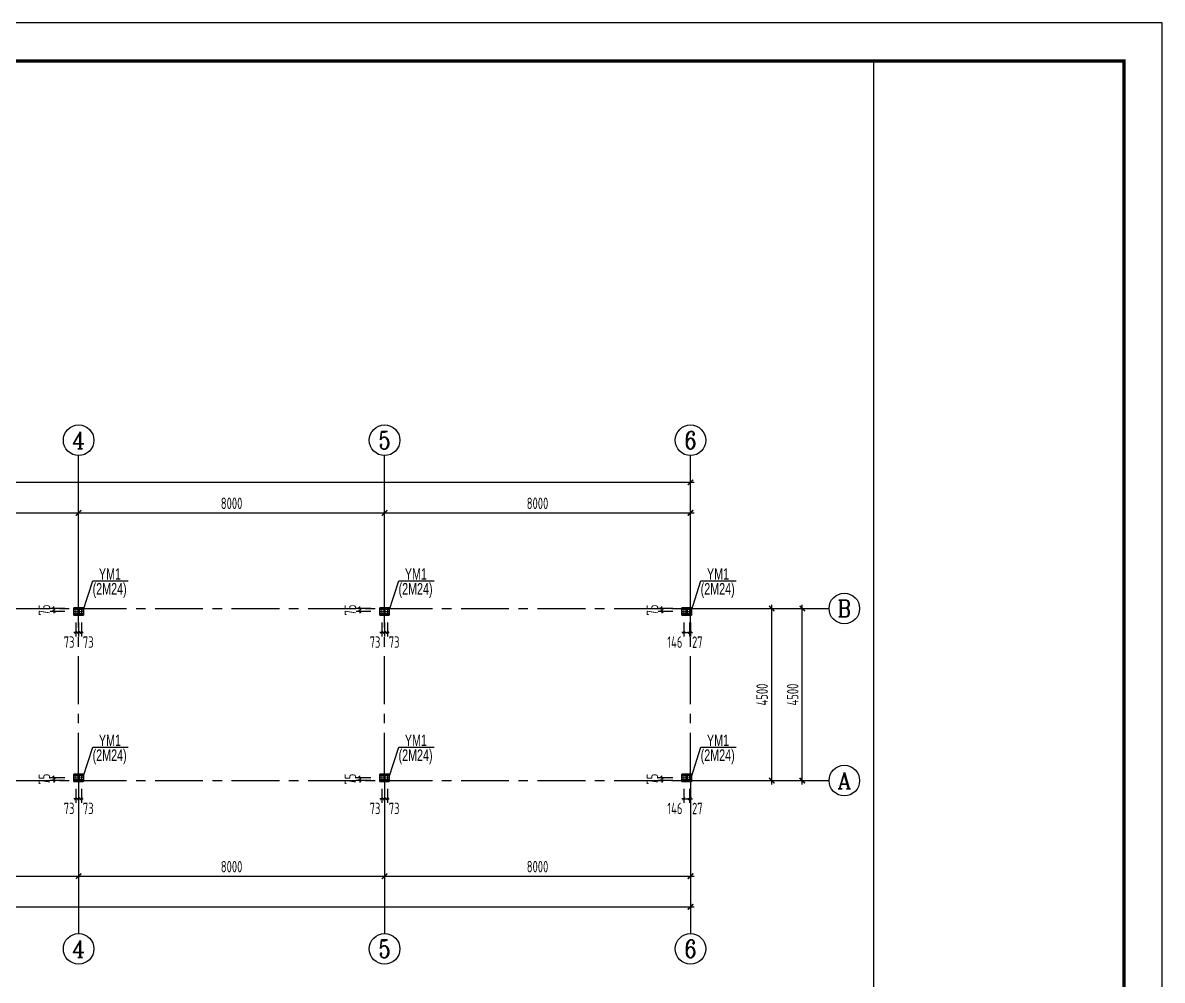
# Model space of a CAD drawing. Extents: x -544850 to 241437, y -10347 to 32059.
# Drawn here: x -159675 to -129880, y 6616 to 31653 of the extents above; entities that cross this region are included whole.
import ezdxf
from ezdxf.enums import TextEntityAlignment as Align

# ---------------------------------------------------------------- set-up
doc = ezdxf.new("R2010")
doc.units = 0
doc.header["$LTSCALE"] = 1000
doc.linetypes.add('CENTER', pattern=[2, 1.25, -0.25, 0.25, -0.25])
doc.layers.get('0').update_dxf_attribs({"linetype": 'CONTINUOUS'})
doc.layers.get('Defpoints').update_dxf_attribs({"linetype": 'CONTINUOUS'})
doc.layers.add('10', color=7, linetype='CONTINUOUS', lineweight=35)
doc.layers.add('20', color=2, linetype='CONTINUOUS', lineweight=35)
for name, color, linetype in [('AXIS', 253, 'CENTER'), ('AXIS_DIM', 3, 'CONTINUOUS'), ('DIM', 3, 'CONTINUOUS'), ('PUB_TEXT', 7, 'CONTINUOUS'), ('图框(锁住)', 7, 'CONTINUOUS')]:
    doc.layers.add(name, color=color, linetype=linetype)
doc.styles.add('_TCH_AXIS', font='COMPLEX', dxfattribs={"bigfont": 'GBCBIG'})
doc.styles.add('TSSD_Dimension', font='tssdeng.shx', dxfattribs={"width": 0.7, "bigfont": 'hztxt.shx'})
doc.styles.add('天和', font='天和字符.shx', dxfattribs={"width": 0.7, "bigfont": '天和汉字.shx'})
doc.dimstyles.new('TSSD_100_100', dxfattribs={"dimtxt": 300, "dimasz": 100, "dimexe": 100, "dimexo": 250, "dimgap": 100, "dimtad": 1, "dimdec": 0, "dimzin": 0, "dimdsep": 46, "dimtxsty": 'TSSD_Dimension', "dimblk": 'ARCHTICK', "dimblk1": 'ARCHTICK', "dimblk2": 'ARCHTICK', "dimcen": 0, "dimdle": 100, "dimclrt": 7, "dimadec": 0, "dimazin": 0, "dimtfac": 1, "dimtdec": 0, "dimtix": 1, "dimtmove": 2, "dimatfit": 3, "dimldrblk": 'ARCHTICK', "dimfxl": 0, "dimtolj": 1, "dimtzin": 0, "dimarcsym": 0})

# ---------------------------------------------------------------- blocks, each defined once
blk = doc.blocks.new('_ArchTick')
at = {"color": 0, "linetype": 'ByBlock', "const_width": 0.4}
blk.add_lwpolyline([(-0.71, -0.71), (0.71, 0.71)], dxfattribs=at)
blk = doc.blocks.new('*D157')
at = {"layer": 'AXIS_DIM', "color": 0, "lineweight": -2, "transparency": 16777216}
for p, q in [((-139292, 11736), (-139292, 16436)), ((-141965, 16336), (-139192, 16336)), ((-141965, 11836), (-139192, 11836))]:
    blk.add_line(p, q, dxfattribs=at)
at = {"layer": 'Defpoints', "color": 0, "transparency": 16777216}
for p in [(-142215, 16336), (-139292, 16336), (-142215, 11836)]:
    blk.add_point(p, dxfattribs=at)
at = {"layer": 'AXIS_DIM', "color": 0, "lineweight": -2, "transparency": 16777216, "xscale": 100, "yscale": 100, "zscale": 100}
for p, rotation in [((-139292, 16336), 90), ((-139292, 11836), 270)]:
    blk.add_blockref('_ArchTick', p, dxfattribs=dict(at, rotation=rotation))
at = {"layer": 'AXIS_DIM', "color": 7, "transparency": 16777216, "insert": (-139542, 14086), "char_height": 300, "attachment_point": 5, "rotation": 90, "style": 'TSSD_Dimension'}
blk.add_mtext('\\A1;4500', dxfattribs=at)
blk = doc.blocks.new('*D158')
at = {"layer": 'AXIS_DIM', "color": 0, "lineweight": -2, "transparency": 16777216}
for p, q in [((-140092, 11736), (-140092, 16436)), ((-141965, 16336), (-139992, 16336)), ((-141965, 11836), (-139992, 11836))]:
    blk.add_line(p, q, dxfattribs=at)
at = {"layer": 'Defpoints', "color": 0, "transparency": 16777216}
for p in [(-142215, 16336), (-140092, 16336), (-142215, 11836)]:
    blk.add_point(p, dxfattribs=at)
at = {"layer": 'AXIS_DIM', "color": 0, "lineweight": -2, "transparency": 16777216, "xscale": 100, "yscale": 100, "zscale": 100}
for p, rotation in [((-140092, 16336), 90), ((-140092, 11836), 270)]:
    blk.add_blockref('_ArchTick', p, dxfattribs=dict(at, rotation=rotation))
at = {"layer": 'AXIS_DIM', "color": 7, "transparency": 16777216, "insert": (-140342, 14086), "char_height": 300, "attachment_point": 5, "rotation": 90, "style": 'TSSD_Dimension'}
blk.add_mtext('\\A1;4500', dxfattribs=at)
blk = doc.blocks.new('*D159')
at = {"layer": 'AXIS_DIM', "color": 0, "lineweight": -2, "transparency": 16777216}
for p, q in [((-182215, 16586), (-182215, 19736)), ((-142215, 16586), (-142215, 19736)), ((-182315, 19636), (-142115, 19636))]:
    blk.add_line(p, q, dxfattribs=at)
at = {"layer": 'Defpoints', "color": 0, "transparency": 16777216}
for p in [(-142215, 19636), (-182215, 16336), (-142215, 16336)]:
    blk.add_point(p, dxfattribs=at)
at = {"layer": 'AXIS_DIM', "color": 0, "lineweight": -2, "transparency": 16777216, "xscale": 100, "yscale": 100, "zscale": 100, "rotation": 180}
blk.add_blockref('_ArchTick', (-182215, 19636), dxfattribs=at)
at = {"layer": 'AXIS_DIM', "color": 0, "lineweight": -2, "transparency": 16777216, "xscale": 100, "yscale": 100, "zscale": 100}
blk.add_blockref('_ArchTick', (-142215, 19636), dxfattribs=at)
at = {"layer": 'AXIS_DIM', "color": 7, "transparency": 16777216, "insert": (-162215, 19886), "char_height": 300, "attachment_point": 5, "style": 'TSSD_Dimension'}
blk.add_mtext('\\A1;40000', dxfattribs=at)
blk = doc.blocks.new('*D162')
at = {"layer": 'AXIS_DIM', "color": 0, "lineweight": -2, "transparency": 16777216}
for p, q in [((-166315, 18836), (-158115, 18836)), ((-166215, 16586), (-166215, 18936)), ((-158215, 16586), (-158215, 18936))]:
    blk.add_line(p, q, dxfattribs=at)
at = {"layer": 'Defpoints', "color": 0, "transparency": 16777216}
for p in [(-158215, 18836), (-166215, 16336), (-158215, 16336)]:
    blk.add_point(p, dxfattribs=at)
at = {"layer": 'AXIS_DIM', "color": 0, "lineweight": -2, "transparency": 16777216, "xscale": 100, "yscale": 100, "zscale": 100, "rotation": 180}
blk.add_blockref('_ArchTick', (-166215, 18836), dxfattribs=at)
at = {"layer": 'AXIS_DIM', "color": 0, "lineweight": -2, "transparency": 16777216, "xscale": 100, "yscale": 100, "zscale": 100}
blk.add_blockref('_ArchTick', (-158215, 18836), dxfattribs=at)
at = {"layer": 'AXIS_DIM', "color": 7, "transparency": 16777216, "insert": (-162215, 19086), "char_height": 300, "attachment_point": 5, "style": 'TSSD_Dimension'}
blk.add_mtext('\\A1;8000', dxfattribs=at)
blk = doc.blocks.new('*D163')
at = {"layer": 'AXIS_DIM', "color": 0, "lineweight": -2, "transparency": 16777216}
for p, q in [((-158315, 18836), (-150115, 18836)), ((-158215, 16586), (-158215, 18936)), ((-150215, 16586), (-150215, 18936))]:
    blk.add_line(p, q, dxfattribs=at)
at = {"layer": 'Defpoints', "color": 0, "transparency": 16777216}
for p in [(-150215, 18836), (-158215, 16336), (-150215, 16336)]:
    blk.add_point(p, dxfattribs=at)
at = {"layer": 'AXIS_DIM', "color": 0, "lineweight": -2, "transparency": 16777216, "xscale": 100, "yscale": 100, "zscale": 100, "rotation": 180}
blk.add_blockref('_ArchTick', (-158215, 18836), dxfattribs=at)
at = {"layer": 'AXIS_DIM', "color": 0, "lineweight": -2, "transparency": 16777216, "xscale": 100, "yscale": 100, "zscale": 100}
blk.add_blockref('_ArchTick', (-150215, 18836), dxfattribs=at)
at = {"layer": 'AXIS_DIM', "color": 7, "transparency": 16777216, "insert": (-154215, 19086), "char_height": 300, "attachment_point": 5, "style": 'TSSD_Dimension'}
blk.add_mtext('\\A1;8000', dxfattribs=at)
blk = doc.blocks.new('*D164')
at = {"layer": 'AXIS_DIM', "color": 0, "lineweight": -2, "transparency": 16777216}
for p, q in [((-150315, 18836), (-142115, 18836)), ((-150215, 16586), (-150215, 18936)), ((-142215, 16586), (-142215, 18936))]:
    blk.add_line(p, q, dxfattribs=at)
at = {"layer": 'Defpoints', "color": 0, "transparency": 16777216}
for p in [(-142215, 18836), (-150215, 16336), (-142215, 16336)]:
    blk.add_point(p, dxfattribs=at)
at = {"layer": 'AXIS_DIM', "color": 0, "lineweight": -2, "transparency": 16777216, "xscale": 100, "yscale": 100, "zscale": 100, "rotation": 180}
blk.add_blockref('_ArchTick', (-150215, 18836), dxfattribs=at)
at = {"layer": 'AXIS_DIM', "color": 0, "lineweight": -2, "transparency": 16777216, "xscale": 100, "yscale": 100, "zscale": 100}
blk.add_blockref('_ArchTick', (-142215, 18836), dxfattribs=at)
at = {"layer": 'AXIS_DIM', "color": 7, "transparency": 16777216, "insert": (-146215, 19086), "char_height": 300, "attachment_point": 5, "style": 'TSSD_Dimension'}
blk.add_mtext('\\A1;8000', dxfattribs=at)
blk = doc.blocks.new('*D167')
at = {"layer": 'AXIS_DIM', "color": 0, "lineweight": -2, "transparency": 16777216}
for p, q in [((-166215, 11586), (-166215, 9236)), ((-158215, 11586), (-158215, 9236)), ((-166315, 9336), (-158115, 9336))]:
    blk.add_line(p, q, dxfattribs=at)
at = {"layer": 'Defpoints', "color": 0, "transparency": 16777216}
for p in [(-166215, 11836), (-158215, 11836), (-158215, 9336)]:
    blk.add_point(p, dxfattribs=at)
at = {"layer": 'AXIS_DIM', "color": 0, "lineweight": -2, "transparency": 16777216, "xscale": 100, "yscale": 100, "zscale": 100, "rotation": 180}
blk.add_blockref('_ArchTick', (-166215, 9336), dxfattribs=at)
at = {"layer": 'AXIS_DIM', "color": 0, "lineweight": -2, "transparency": 16777216, "xscale": 100, "yscale": 100, "zscale": 100}
blk.add_blockref('_ArchTick', (-158215, 9336), dxfattribs=at)
at = {"layer": 'AXIS_DIM', "color": 7, "transparency": 16777216, "insert": (-162215, 9586), "char_height": 300, "attachment_point": 5, "style": 'TSSD_Dimension'}
blk.add_mtext('\\A1;8000', dxfattribs=at)
blk = doc.blocks.new('*D168')
at = {"layer": 'AXIS_DIM', "color": 0, "lineweight": -2, "transparency": 16777216}
for p, q in [((-158215, 11586), (-158215, 9236)), ((-150215, 11586), (-150215, 9236)), ((-158315, 9336), (-150115, 9336))]:
    blk.add_line(p, q, dxfattribs=at)
at = {"layer": 'Defpoints', "color": 0, "transparency": 16777216}
for p in [(-158215, 11836), (-150215, 11836), (-150215, 9336)]:
    blk.add_point(p, dxfattribs=at)
at = {"layer": 'AXIS_DIM', "color": 0, "lineweight": -2, "transparency": 16777216, "xscale": 100, "yscale": 100, "zscale": 100, "rotation": 180}
blk.add_blockref('_ArchTick', (-158215, 9336), dxfattribs=at)
at = {"layer": 'AXIS_DIM', "color": 0, "lineweight": -2, "transparency": 16777216, "xscale": 100, "yscale": 100, "zscale": 100}
blk.add_blockref('_ArchTick', (-150215, 9336), dxfattribs=at)
at = {"layer": 'AXIS_DIM', "color": 7, "transparency": 16777216, "insert": (-154215, 9586), "char_height": 300, "attachment_point": 5, "style": 'TSSD_Dimension'}
blk.add_mtext('\\A1;8000', dxfattribs=at)
blk = doc.blocks.new('*D169')
at = {"layer": 'AXIS_DIM', "color": 0, "lineweight": -2, "transparency": 16777216}
for p, q in [((-150215, 11586), (-150215, 9236)), ((-142215, 11586), (-142215, 9236)), ((-150315, 9336), (-142115, 9336))]:
    blk.add_line(p, q, dxfattribs=at)
at = {"layer": 'Defpoints', "color": 0, "transparency": 16777216}
for p in [(-150215, 11836), (-142215, 11836), (-142215, 9336)]:
    blk.add_point(p, dxfattribs=at)
at = {"layer": 'AXIS_DIM', "color": 0, "lineweight": -2, "transparency": 16777216, "xscale": 100, "yscale": 100, "zscale": 100, "rotation": 180}
blk.add_blockref('_ArchTick', (-150215, 9336), dxfattribs=at)
at = {"layer": 'AXIS_DIM', "color": 0, "lineweight": -2, "transparency": 16777216, "xscale": 100, "yscale": 100, "zscale": 100}
blk.add_blockref('_ArchTick', (-142215, 9336), dxfattribs=at)
at = {"layer": 'AXIS_DIM', "color": 7, "transparency": 16777216, "insert": (-146215, 9586), "char_height": 300, "attachment_point": 5, "style": 'TSSD_Dimension'}
blk.add_mtext('\\A1;8000', dxfattribs=at)
blk = doc.blocks.new('*D170')
at = {"layer": 'AXIS_DIM', "color": 0, "lineweight": -2, "transparency": 16777216}
for p, q in [((-182215, 11586), (-182215, 8436)), ((-142215, 11586), (-142215, 8436)), ((-182315, 8536), (-142115, 8536))]:
    blk.add_line(p, q, dxfattribs=at)
at = {"layer": 'Defpoints', "color": 0, "transparency": 16777216}
for p in [(-182215, 11836), (-142215, 11836), (-142215, 8536)]:
    blk.add_point(p, dxfattribs=at)
at = {"layer": 'AXIS_DIM', "color": 0, "lineweight": -2, "transparency": 16777216, "xscale": 100, "yscale": 100, "zscale": 100, "rotation": 180}
blk.add_blockref('_ArchTick', (-182215, 8536), dxfattribs=at)
at = {"layer": 'AXIS_DIM', "color": 0, "lineweight": -2, "transparency": 16777216, "xscale": 100, "yscale": 100, "zscale": 100}
blk.add_blockref('_ArchTick', (-142215, 8536), dxfattribs=at)
at = {"layer": 'AXIS_DIM', "color": 7, "transparency": 16777216, "insert": (-162215, 8786), "char_height": 300, "attachment_point": 5, "style": 'TSSD_Dimension'}
blk.add_mtext('\\A1;40000', dxfattribs=at)
blk = doc.blocks.new('*D196')
at = {"layer": 'Defpoints', "color": 0, "transparency": 16777216}
for p in [(-158861, 16261), (-158328, 16336), (-158328, 16261)]:
    blk.add_point(p, dxfattribs=at)
at = {"layer": 'DIM', "color": 0, "lineweight": -2, "transparency": 16777216}
for p, q in [((-158578, 16336), (-158961, 16336)), ((-158578, 16261), (-158961, 16261)), ((-158861, 16336), (-158861, 16386)), ((-158861, 16336), (-158861, 16261)), ((-158861, 16261), (-158861, 16211))]:
    blk.add_line(p, q, dxfattribs=at)
at = {"layer": 'DIM', "color": 0, "lineweight": -2, "transparency": 16777216, "xscale": 50, "yscale": 50, "zscale": 50}
for p, rotation in [((-158861, 16336), 270), ((-158861, 16261), 90)]:
    blk.add_blockref('_ArchTick', p, dxfattribs=dict(at, rotation=rotation))
at = {"layer": 'DIM', "color": 7, "transparency": 16777216, "insert": (-159111, 16298), "char_height": 300, "attachment_point": 5, "rotation": 90, "style": 'TSSD_Dimension'}
blk.add_mtext('\\A1;75', dxfattribs=at)
blk = doc.blocks.new('*D191')
at = {"layer": 'Defpoints', "color": 0, "transparency": 16777216}
for p in [(-158288, 16221), (-158215, 16221), (-158288, 15707)]:
    blk.add_point(p, dxfattribs=at)
at = {"layer": 'DIM', "color": 0, "lineweight": -2, "transparency": 16777216}
for p, q in [((-158288, 15971), (-158288, 15607)), ((-158215, 15971), (-158215, 15607)), ((-158288, 15707), (-158338, 15707)), ((-158215, 15707), (-158288, 15707)), ((-158215, 15707), (-158165, 15707))]:
    blk.add_line(p, q, dxfattribs=at)
at = {"layer": 'DIM', "color": 0, "lineweight": -2, "transparency": 16777216, "xscale": 50, "yscale": 50, "zscale": 50}
blk.add_blockref('_ArchTick', (-158288, 15707), dxfattribs=at)
at = {"layer": 'DIM', "color": 0, "lineweight": -2, "transparency": 16777216, "xscale": 50, "yscale": 50, "zscale": 50, "rotation": 180}
blk.add_blockref('_ArchTick', (-158215, 15707), dxfattribs=at)
at = {"layer": 'DIM', "color": 7, "transparency": 16777216, "insert": (-158465, 15457), "char_height": 300, "attachment_point": 5, "style": 'TSSD_Dimension'}
blk.add_mtext('\\A1;73', dxfattribs=at)
blk = doc.blocks.new('*D192')
at = {"layer": 'Defpoints', "color": 0, "transparency": 16777216}
for p in [(-158215, 16221), (-158142, 16221), (-158215, 15707)]:
    blk.add_point(p, dxfattribs=at)
at = {"layer": 'DIM', "color": 0, "lineweight": -2, "transparency": 16777216}
for p, q in [((-158215, 15971), (-158215, 15607)), ((-158142, 15971), (-158142, 15607)), ((-158215, 15707), (-158265, 15707)), ((-158142, 15707), (-158215, 15707)), ((-158142, 15707), (-158092, 15707))]:
    blk.add_line(p, q, dxfattribs=at)
at = {"layer": 'DIM', "color": 0, "lineweight": -2, "transparency": 16777216, "xscale": 50, "yscale": 50, "zscale": 50}
blk.add_blockref('_ArchTick', (-158215, 15707), dxfattribs=at)
at = {"layer": 'DIM', "color": 0, "lineweight": -2, "transparency": 16777216, "xscale": 50, "yscale": 50, "zscale": 50, "rotation": 180}
blk.add_blockref('_ArchTick', (-158142, 15707), dxfattribs=at)
at = {"layer": 'DIM', "color": 7, "transparency": 16777216, "insert": (-157964, 15457), "char_height": 300, "attachment_point": 5, "style": 'TSSD_Dimension'}
blk.add_mtext('\\A1;73', dxfattribs=at)
blk = doc.blocks.new('*D193')
at = {"layer": 'Defpoints', "color": 0, "transparency": 16777216}
for p in [(-158861, 11836), (-158328, 11911), (-158328, 11836)]:
    blk.add_point(p, dxfattribs=at)
at = {"layer": 'DIM', "color": 0, "lineweight": -2, "transparency": 16777216}
for p, q in [((-158861, 11911), (-158861, 11961)), ((-158578, 11911), (-158961, 11911)), ((-158578, 11836), (-158961, 11836)), ((-158861, 11911), (-158861, 11836)), ((-158861, 11836), (-158861, 11786))]:
    blk.add_line(p, q, dxfattribs=at)
at = {"layer": 'DIM', "color": 0, "lineweight": -2, "transparency": 16777216, "xscale": 50, "yscale": 50, "zscale": 50}
for p, rotation in [((-158861, 11911), 270), ((-158861, 11836), 90)]:
    blk.add_blockref('_ArchTick', p, dxfattribs=dict(at, rotation=rotation))
at = {"layer": 'DIM', "color": 7, "transparency": 16777216, "insert": (-159111, 11873), "char_height": 300, "attachment_point": 5, "rotation": 90, "style": 'TSSD_Dimension'}
blk.add_mtext('\\A1;75', dxfattribs=at)
blk = doc.blocks.new('*D194')
at = {"layer": 'Defpoints', "color": 0, "transparency": 16777216}
for p in [(-158288, 11871), (-158215, 11871), (-158288, 11357)]:
    blk.add_point(p, dxfattribs=at)
at = {"layer": 'DIM', "color": 0, "lineweight": -2, "transparency": 16777216}
for p, q in [((-158288, 11621), (-158288, 11257)), ((-158215, 11621), (-158215, 11257)), ((-158288, 11357), (-158338, 11357)), ((-158215, 11357), (-158288, 11357)), ((-158215, 11357), (-158165, 11357))]:
    blk.add_line(p, q, dxfattribs=at)
at = {"layer": 'DIM', "color": 0, "lineweight": -2, "transparency": 16777216, "xscale": 50, "yscale": 50, "zscale": 50}
blk.add_blockref('_ArchTick', (-158288, 11357), dxfattribs=at)
at = {"layer": 'DIM', "color": 0, "lineweight": -2, "transparency": 16777216, "xscale": 50, "yscale": 50, "zscale": 50, "rotation": 180}
blk.add_blockref('_ArchTick', (-158215, 11357), dxfattribs=at)
at = {"layer": 'DIM', "color": 7, "transparency": 16777216, "insert": (-158465, 11107), "char_height": 300, "attachment_point": 5, "style": 'TSSD_Dimension'}
blk.add_mtext('\\A1;73', dxfattribs=at)
blk = doc.blocks.new('*D195')
at = {"layer": 'Defpoints', "color": 0, "transparency": 16777216}
for p in [(-158215, 11871), (-158142, 11871), (-158215, 11357)]:
    blk.add_point(p, dxfattribs=at)
at = {"layer": 'DIM', "color": 0, "lineweight": -2, "transparency": 16777216}
for p, q in [((-158215, 11621), (-158215, 11257)), ((-158142, 11621), (-158142, 11257)), ((-158215, 11357), (-158265, 11357)), ((-158142, 11357), (-158215, 11357)), ((-158142, 11357), (-158092, 11357))]:
    blk.add_line(p, q, dxfattribs=at)
at = {"layer": 'DIM', "color": 0, "lineweight": -2, "transparency": 16777216, "xscale": 50, "yscale": 50, "zscale": 50}
blk.add_blockref('_ArchTick', (-158215, 11357), dxfattribs=at)
at = {"layer": 'DIM', "color": 0, "lineweight": -2, "transparency": 16777216, "xscale": 50, "yscale": 50, "zscale": 50, "rotation": 180}
blk.add_blockref('_ArchTick', (-158142, 11357), dxfattribs=at)
at = {"layer": 'DIM', "color": 7, "transparency": 16777216, "insert": (-157964, 11107), "char_height": 300, "attachment_point": 5, "style": 'TSSD_Dimension'}
blk.add_mtext('\\A1;73', dxfattribs=at)
blk = doc.blocks.new('*D202')
at = {"layer": 'Defpoints', "color": 0, "transparency": 16777216}
for p in [(-150861, 16261), (-150328, 16336), (-150328, 16261)]:
    blk.add_point(p, dxfattribs=at)
at = {"layer": 'DIM', "color": 0, "lineweight": -2, "transparency": 16777216}
for p, q in [((-150578, 16336), (-150961, 16336)), ((-150578, 16261), (-150961, 16261)), ((-150861, 16336), (-150861, 16386)), ((-150861, 16336), (-150861, 16261)), ((-150861, 16261), (-150861, 16211))]:
    blk.add_line(p, q, dxfattribs=at)
at = {"layer": 'DIM', "color": 0, "lineweight": -2, "transparency": 16777216, "xscale": 50, "yscale": 50, "zscale": 50}
for p, rotation in [((-150861, 16336), 270), ((-150861, 16261), 90)]:
    blk.add_blockref('_ArchTick', p, dxfattribs=dict(at, rotation=rotation))
at = {"layer": 'DIM', "color": 7, "transparency": 16777216, "insert": (-151111, 16298), "char_height": 300, "attachment_point": 5, "rotation": 90, "style": 'TSSD_Dimension'}
blk.add_mtext('\\A1;75', dxfattribs=at)
blk = doc.blocks.new('*D197')
at = {"layer": 'Defpoints', "color": 0, "transparency": 16777216}
for p in [(-150288, 16221), (-150215, 16221), (-150288, 15707)]:
    blk.add_point(p, dxfattribs=at)
at = {"layer": 'DIM', "color": 0, "lineweight": -2, "transparency": 16777216}
for p, q in [((-150288, 15971), (-150288, 15607)), ((-150215, 15971), (-150215, 15607)), ((-150288, 15707), (-150338, 15707)), ((-150215, 15707), (-150288, 15707)), ((-150215, 15707), (-150165, 15707))]:
    blk.add_line(p, q, dxfattribs=at)
at = {"layer": 'DIM', "color": 0, "lineweight": -2, "transparency": 16777216, "xscale": 50, "yscale": 50, "zscale": 50}
blk.add_blockref('_ArchTick', (-150288, 15707), dxfattribs=at)
at = {"layer": 'DIM', "color": 0, "lineweight": -2, "transparency": 16777216, "xscale": 50, "yscale": 50, "zscale": 50, "rotation": 180}
blk.add_blockref('_ArchTick', (-150215, 15707), dxfattribs=at)
at = {"layer": 'DIM', "color": 7, "transparency": 16777216, "insert": (-150465, 15457), "char_height": 300, "attachment_point": 5, "style": 'TSSD_Dimension'}
blk.add_mtext('\\A1;73', dxfattribs=at)
blk = doc.blocks.new('*D198')
at = {"layer": 'Defpoints', "color": 0, "transparency": 16777216}
for p in [(-150215, 16221), (-150142, 16221), (-150215, 15707)]:
    blk.add_point(p, dxfattribs=at)
at = {"layer": 'DIM', "color": 0, "lineweight": -2, "transparency": 16777216}
for p, q in [((-150215, 15971), (-150215, 15607)), ((-150142, 15971), (-150142, 15607)), ((-150215, 15707), (-150265, 15707)), ((-150142, 15707), (-150215, 15707)), ((-150142, 15707), (-150092, 15707))]:
    blk.add_line(p, q, dxfattribs=at)
at = {"layer": 'DIM', "color": 0, "lineweight": -2, "transparency": 16777216, "xscale": 50, "yscale": 50, "zscale": 50}
blk.add_blockref('_ArchTick', (-150215, 15707), dxfattribs=at)
at = {"layer": 'DIM', "color": 0, "lineweight": -2, "transparency": 16777216, "xscale": 50, "yscale": 50, "zscale": 50, "rotation": 180}
blk.add_blockref('_ArchTick', (-150142, 15707), dxfattribs=at)
at = {"layer": 'DIM', "color": 7, "transparency": 16777216, "insert": (-149964, 15457), "char_height": 300, "attachment_point": 5, "style": 'TSSD_Dimension'}
blk.add_mtext('\\A1;73', dxfattribs=at)
blk = doc.blocks.new('*D199')
at = {"layer": 'Defpoints', "color": 0, "transparency": 16777216}
for p in [(-150861, 11836), (-150328, 11911), (-150328, 11836)]:
    blk.add_point(p, dxfattribs=at)
at = {"layer": 'DIM', "color": 0, "lineweight": -2, "transparency": 16777216}
for p, q in [((-150861, 11911), (-150861, 11961)), ((-150578, 11911), (-150961, 11911)), ((-150578, 11836), (-150961, 11836)), ((-150861, 11911), (-150861, 11836)), ((-150861, 11836), (-150861, 11786))]:
    blk.add_line(p, q, dxfattribs=at)
at = {"layer": 'DIM', "color": 0, "lineweight": -2, "transparency": 16777216, "xscale": 50, "yscale": 50, "zscale": 50}
for p, rotation in [((-150861, 11911), 270), ((-150861, 11836), 90)]:
    blk.add_blockref('_ArchTick', p, dxfattribs=dict(at, rotation=rotation))
at = {"layer": 'DIM', "color": 7, "transparency": 16777216, "insert": (-151111, 11873), "char_height": 300, "attachment_point": 5, "rotation": 90, "style": 'TSSD_Dimension'}
blk.add_mtext('\\A1;75', dxfattribs=at)
blk = doc.blocks.new('*D200')
at = {"layer": 'Defpoints', "color": 0, "transparency": 16777216}
for p in [(-150288, 11871), (-150215, 11871), (-150288, 11357)]:
    blk.add_point(p, dxfattribs=at)
at = {"layer": 'DIM', "color": 0, "lineweight": -2, "transparency": 16777216}
for p, q in [((-150288, 11621), (-150288, 11257)), ((-150215, 11621), (-150215, 11257)), ((-150288, 11357), (-150338, 11357)), ((-150215, 11357), (-150288, 11357)), ((-150215, 11357), (-150165, 11357))]:
    blk.add_line(p, q, dxfattribs=at)
at = {"layer": 'DIM', "color": 0, "lineweight": -2, "transparency": 16777216, "xscale": 50, "yscale": 50, "zscale": 50}
blk.add_blockref('_ArchTick', (-150288, 11357), dxfattribs=at)
at = {"layer": 'DIM', "color": 0, "lineweight": -2, "transparency": 16777216, "xscale": 50, "yscale": 50, "zscale": 50, "rotation": 180}
blk.add_blockref('_ArchTick', (-150215, 11357), dxfattribs=at)
at = {"layer": 'DIM', "color": 7, "transparency": 16777216, "insert": (-150465, 11107), "char_height": 300, "attachment_point": 5, "style": 'TSSD_Dimension'}
blk.add_mtext('\\A1;73', dxfattribs=at)
blk = doc.blocks.new('*D201')
at = {"layer": 'Defpoints', "color": 0, "transparency": 16777216}
for p in [(-150215, 11871), (-150142, 11871), (-150215, 11357)]:
    blk.add_point(p, dxfattribs=at)
at = {"layer": 'DIM', "color": 0, "lineweight": -2, "transparency": 16777216}
for p, q in [((-150215, 11621), (-150215, 11257)), ((-150142, 11621), (-150142, 11257)), ((-150215, 11357), (-150265, 11357)), ((-150142, 11357), (-150215, 11357)), ((-150142, 11357), (-150092, 11357))]:
    blk.add_line(p, q, dxfattribs=at)
at = {"layer": 'DIM', "color": 0, "lineweight": -2, "transparency": 16777216, "xscale": 50, "yscale": 50, "zscale": 50}
blk.add_blockref('_ArchTick', (-150215, 11357), dxfattribs=at)
at = {"layer": 'DIM', "color": 0, "lineweight": -2, "transparency": 16777216, "xscale": 50, "yscale": 50, "zscale": 50, "rotation": 180}
blk.add_blockref('_ArchTick', (-150142, 11357), dxfattribs=at)
at = {"layer": 'DIM', "color": 7, "transparency": 16777216, "insert": (-149964, 11107), "char_height": 300, "attachment_point": 5, "style": 'TSSD_Dimension'}
blk.add_mtext('\\A1;73', dxfattribs=at)
blk = doc.blocks.new('*D203')
at = {"layer": 'Defpoints', "color": 0, "transparency": 16777216}
for p in [(-142961, 11836), (-142428, 11911), (-142428, 11836)]:
    blk.add_point(p, dxfattribs=at)
at = {"layer": 'DIM', "color": 0, "lineweight": -2, "transparency": 16777216}
for p, q in [((-142961, 11911), (-142961, 11961)), ((-142678, 11911), (-143061, 11911)), ((-142678, 11836), (-143061, 11836)), ((-142961, 11911), (-142961, 11836)), ((-142961, 11836), (-142961, 11786))]:
    blk.add_line(p, q, dxfattribs=at)
at = {"layer": 'DIM', "color": 0, "lineweight": -2, "transparency": 16777216, "xscale": 50, "yscale": 50, "zscale": 50}
for p, rotation in [((-142961, 11911), 270), ((-142961, 11836), 90)]:
    blk.add_blockref('_ArchTick', p, dxfattribs=dict(at, rotation=rotation))
at = {"layer": 'DIM', "color": 7, "transparency": 16777216, "insert": (-143211, 11873), "char_height": 300, "attachment_point": 5, "rotation": 90, "style": 'TSSD_Dimension'}
blk.add_mtext('\\A1;75', dxfattribs=at)
blk = doc.blocks.new('*D204')
at = {"layer": 'Defpoints', "color": 0, "transparency": 16777216}
for p in [(-142961, 16261), (-142428, 16336), (-142428, 16261)]:
    blk.add_point(p, dxfattribs=at)
at = {"layer": 'DIM', "color": 0, "lineweight": -2, "transparency": 16777216}
for p, q in [((-142678, 16336), (-143061, 16336)), ((-142678, 16261), (-143061, 16261)), ((-142961, 16336), (-142961, 16386)), ((-142961, 16336), (-142961, 16261)), ((-142961, 16261), (-142961, 16211))]:
    blk.add_line(p, q, dxfattribs=at)
at = {"layer": 'DIM', "color": 0, "lineweight": -2, "transparency": 16777216, "xscale": 50, "yscale": 50, "zscale": 50}
for p, rotation in [((-142961, 16336), 270), ((-142961, 16261), 90)]:
    blk.add_blockref('_ArchTick', p, dxfattribs=dict(at, rotation=rotation))
at = {"layer": 'DIM', "color": 7, "transparency": 16777216, "insert": (-143211, 16298), "char_height": 300, "attachment_point": 5, "rotation": 90, "style": 'TSSD_Dimension'}
blk.add_mtext('\\A1;75', dxfattribs=at)
blk = doc.blocks.new('*D205')
at = {"layer": 'Defpoints', "color": 0, "transparency": 16777216}
for p in [(-142388, 16221), (-142242, 16221), (-142242, 15707)]:
    blk.add_point(p, dxfattribs=at)
at = {"layer": 'DIM', "color": 0, "lineweight": -2, "transparency": 16777216}
for p, q in [((-142388, 15971), (-142388, 15607)), ((-142242, 15971), (-142242, 15607)), ((-142388, 15707), (-142438, 15707)), ((-142388, 15707), (-142242, 15707)), ((-142242, 15707), (-142192, 15707))]:
    blk.add_line(p, q, dxfattribs=at)
at = {"layer": 'DIM', "color": 0, "lineweight": -2, "transparency": 16777216, "xscale": 50, "yscale": 50, "zscale": 50}
blk.add_blockref('_ArchTick', (-142388, 15707), dxfattribs=at)
at = {"layer": 'DIM', "color": 0, "lineweight": -2, "transparency": 16777216, "xscale": 50, "yscale": 50, "zscale": 50, "rotation": 180}
blk.add_blockref('_ArchTick', (-142242, 15707), dxfattribs=at)
at = {"layer": 'DIM', "color": 7, "transparency": 16777216, "insert": (-142625, 15457), "char_height": 300, "attachment_point": 5, "style": 'TSSD_Dimension'}
blk.add_mtext('\\A1;146', dxfattribs=at)
blk = doc.blocks.new('*D206')
at = {"layer": 'Defpoints', "color": 0, "transparency": 16777216}
for p in [(-142242, 16221), (-142215, 16221), (-142215, 15707)]:
    blk.add_point(p, dxfattribs=at)
at = {"layer": 'DIM', "color": 0, "lineweight": -2, "transparency": 16777216}
for p, q in [((-142242, 15971), (-142242, 15607)), ((-142215, 15971), (-142215, 15607)), ((-142242, 15707), (-142292, 15707)), ((-142242, 15707), (-142215, 15707)), ((-142215, 15707), (-142165, 15707))]:
    blk.add_line(p, q, dxfattribs=at)
at = {"layer": 'DIM', "color": 0, "lineweight": -2, "transparency": 16777216, "xscale": 50, "yscale": 50, "zscale": 50}
blk.add_blockref('_ArchTick', (-142242, 15707), dxfattribs=at)
at = {"layer": 'DIM', "color": 0, "lineweight": -2, "transparency": 16777216, "xscale": 50, "yscale": 50, "zscale": 50, "rotation": 180}
blk.add_blockref('_ArchTick', (-142215, 15707), dxfattribs=at)
at = {"layer": 'DIM', "color": 7, "transparency": 16777216, "insert": (-142037, 15457), "char_height": 300, "attachment_point": 5, "style": 'TSSD_Dimension'}
blk.add_mtext('\\A1;27', dxfattribs=at)
blk = doc.blocks.new('*D207')
at = {"layer": 'Defpoints', "color": 0, "transparency": 16777216}
for p in [(-142388, 11871), (-142242, 11871), (-142242, 11357)]:
    blk.add_point(p, dxfattribs=at)
at = {"layer": 'DIM', "color": 0, "lineweight": -2, "transparency": 16777216}
for p, q in [((-142388, 11621), (-142388, 11257)), ((-142242, 11621), (-142242, 11257)), ((-142388, 11357), (-142438, 11357)), ((-142388, 11357), (-142242, 11357)), ((-142242, 11357), (-142192, 11357))]:
    blk.add_line(p, q, dxfattribs=at)
at = {"layer": 'DIM', "color": 0, "lineweight": -2, "transparency": 16777216, "xscale": 50, "yscale": 50, "zscale": 50}
blk.add_blockref('_ArchTick', (-142388, 11357), dxfattribs=at)
at = {"layer": 'DIM', "color": 0, "lineweight": -2, "transparency": 16777216, "xscale": 50, "yscale": 50, "zscale": 50, "rotation": 180}
blk.add_blockref('_ArchTick', (-142242, 11357), dxfattribs=at)
at = {"layer": 'DIM', "color": 7, "transparency": 16777216, "insert": (-142625, 11107), "char_height": 300, "attachment_point": 5, "style": 'TSSD_Dimension'}
blk.add_mtext('\\A1;146', dxfattribs=at)
blk = doc.blocks.new('*D208')
at = {"layer": 'Defpoints', "color": 0, "transparency": 16777216}
for p in [(-142242, 11871), (-142215, 11871), (-142215, 11357)]:
    blk.add_point(p, dxfattribs=at)
at = {"layer": 'DIM', "color": 0, "lineweight": -2, "transparency": 16777216}
for p, q in [((-142242, 11621), (-142242, 11257)), ((-142215, 11621), (-142215, 11257)), ((-142242, 11357), (-142292, 11357)), ((-142242, 11357), (-142215, 11357)), ((-142215, 11357), (-142165, 11357))]:
    blk.add_line(p, q, dxfattribs=at)
at = {"layer": 'DIM', "color": 0, "lineweight": -2, "transparency": 16777216, "xscale": 50, "yscale": 50, "zscale": 50}
blk.add_blockref('_ArchTick', (-142242, 11357), dxfattribs=at)
at = {"layer": 'DIM', "color": 0, "lineweight": -2, "transparency": 16777216, "xscale": 50, "yscale": 50, "zscale": 50, "rotation": 180}
blk.add_blockref('_ArchTick', (-142215, 11357), dxfattribs=at)
at = {"layer": 'DIM', "color": 7, "transparency": 16777216, "insert": (-142037, 11107), "char_height": 300, "attachment_point": 5, "style": 'TSSD_Dimension'}
blk.add_mtext('\\A1;27', dxfattribs=at)
blk = doc.blocks.new('FDTERTER')
at = {"layer": '图框(锁住)', "color": 3, "linetype": 'Continuous'}
for p, q in [((59385, 41988), (-15, 41988)), ((59385, -12), (59385, 41988))]:
    blk.add_line(p, q, dxfattribs=at)
at = {"layer": '图框(锁住)', "linetype": 'Continuous'}
blk.add_line((51836, 40988), (51836, 988), dxfattribs=at)
at = {"layer": '图框(锁住)', "linetype": 'Continuous', "const_width": 80}
blk.add_lwpolyline([(58385, 39888), (58385, 40988), (2485, 40988), (2485, 988), (58385, 988)], close=True, dxfattribs=at)
at = {"layer": '图框(锁住)', "linetype": 'Continuous', "const_width": 35}
blk.add_lwpolyline([(51836, 988), (51836, 40988)], dxfattribs=at)

msp = doc.modelspace()

# ---------------------------------------------------------------- linework, layer by layer
at = {"layer": '10', "lineweight": 18, "ltscale": 100}
for p, q in [((-158327.6, 16260.8), (-158247.6, 16260.8)), ((-158287.6, 16300.8), (-158287.6, 16220.8)), ((-158181.6, 16260.8), (-158101.6, 16260.8)), ((-158141.6, 16300.8), (-158141.6, 16220.8)), ((-150327.6, 16260.8), (-150247.6, 16260.8)), ((-150287.6, 16300.8), (-150287.6, 16220.8)), ((-150181.6, 16260.8), (-150101.6, 16260.8)), ((-150141.6, 16300.8), (-150141.6, 16220.8)), ((-142347.6, 16260.8), (-142427.6, 16260.8)), ((-142387.6, 16300.8), (-142387.6, 16220.8)), ((-142201.6, 16260.8), (-142281.6, 16260.8)), ((-142241.6, 16300.8), (-142241.6, 16220.8)), ((-158287.6, 11950.8), (-158287.6, 11870.8)), ((-158141.6, 11950.8), (-158141.6, 11870.8)), ((-150287.6, 11950.8), (-150287.6, 11870.8)), ((-150141.6, 11950.8), (-150141.6, 11870.8)), ((-142387.6, 11950.8), (-142387.6, 11870.8)), ((-142241.6, 11950.8), (-142241.6, 11870.8)), ((-158327.6, 11910.8), (-158247.6, 11910.8)), ((-158181.6, 11910.8), (-158101.6, 11910.8)), ((-150327.6, 11910.8), (-150247.6, 11910.8)), ((-150181.6, 11910.8), (-150101.6, 11910.8)), ((-142347.6, 11910.8), (-142427.6, 11910.8)), ((-142201.6, 11910.8), (-142281.6, 11910.8))]:
    msp.add_line(p, q, dxfattribs=at)
at = {"layer": '10', "color": 3, "ltscale": 100}
for p, q in [((-158314.6, 16335.8), (-158314.6, 16315.8)), ((-158114.6, 16335.8), (-158314.6, 16335.8)), ((-158314.6, 16315.8), (-158114.6, 16315.8)), ((-158314.6, 16205.8), (-158314.6, 16185.8)), ((-158114.6, 16205.8), (-158314.6, 16205.8)), ((-158314.6, 16185.8), (-158114.6, 16185.8)), ((-158224.6, 16315.8), (-158224.6, 16205.8)), ((-158204.6, 16315.8), (-158204.6, 16205.8)), ((-158114.6, 16315.8), (-158114.6, 16335.8)), ((-158114.6, 16185.8), (-158114.6, 16205.8)), ((-150314.6, 16335.8), (-150314.6, 16315.8)), ((-150114.6, 16335.8), (-150314.6, 16335.8)), ((-150314.6, 16315.8), (-150114.6, 16315.8)), ((-150314.6, 16205.8), (-150314.6, 16185.8)), ((-150114.6, 16205.8), (-150314.6, 16205.8)), ((-150314.6, 16185.8), (-150114.6, 16185.8)), ((-150224.6, 16315.8), (-150224.6, 16205.8)), ((-150204.6, 16315.8), (-150204.6, 16205.8)), ((-150114.6, 16315.8), (-150114.6, 16335.8)), ((-150114.6, 16185.8), (-150114.6, 16205.8)), ((-142414.6, 16315.8), (-142414.6, 16335.8)), ((-142414.6, 16335.8), (-142214.6, 16335.8)), ((-142214.6, 16315.8), (-142414.6, 16315.8)), ((-142414.6, 16185.8), (-142414.6, 16205.8)), ((-142414.6, 16205.8), (-142214.6, 16205.8)), ((-142214.6, 16185.8), (-142414.6, 16185.8)), ((-142324.6, 16315.8), (-142324.6, 16205.8)), ((-142304.6, 16315.8), (-142304.6, 16205.8)), ((-142214.6, 16335.8), (-142214.6, 16315.8)), ((-142214.6, 16205.8), (-142214.6, 16185.8)), ((-158314.6, 11985.8), (-158314.6, 11965.8)), ((-158114.6, 11985.8), (-158314.6, 11985.8)), ((-158314.6, 11965.8), (-158114.6, 11965.8)), ((-158224.6, 11965.8), (-158224.6, 11855.8)), ((-158204.6, 11965.8), (-158204.6, 11855.8)), ((-158114.6, 11965.8), (-158114.6, 11985.8)), ((-150314.6, 11985.8), (-150314.6, 11965.8)), ((-150114.6, 11985.8), (-150314.6, 11985.8)), ((-150314.6, 11965.8), (-150114.6, 11965.8)), ((-150224.6, 11965.8), (-150224.6, 11855.8)), ((-150204.6, 11965.8), (-150204.6, 11855.8)), ((-150114.6, 11965.8), (-150114.6, 11985.8)), ((-142414.6, 11965.8), (-142414.6, 11985.8)), ((-142414.6, 11985.8), (-142214.6, 11985.8)), ((-142214.6, 11965.8), (-142414.6, 11965.8)), ((-142324.6, 11965.8), (-142324.6, 11855.8)), ((-142304.6, 11965.8), (-142304.6, 11855.8)), ((-142214.6, 11985.8), (-142214.6, 11965.8)), ((-158314.6, 11855.8), (-158314.6, 11835.8)), ((-158114.6, 11855.8), (-158314.6, 11855.8)), ((-158314.6, 11835.8), (-158114.6, 11835.8)), ((-158114.6, 11835.8), (-158114.6, 11855.8)), ((-150314.6, 11855.8), (-150314.6, 11835.8)), ((-150114.6, 11855.8), (-150314.6, 11855.8)), ((-150314.6, 11835.8), (-150114.6, 11835.8)), ((-150114.6, 11835.8), (-150114.6, 11855.8)), ((-142414.6, 11835.8), (-142414.6, 11855.8)), ((-142414.6, 11855.8), (-142214.6, 11855.8)), ((-142214.6, 11835.8), (-142414.6, 11835.8)), ((-142214.6, 11855.8), (-142214.6, 11835.8))]:
    msp.add_line(p, q, dxfattribs=at)
at = {"layer": '10', "color": 1, "ltscale": 100}
for points in [[(-158287.6, 16250.8, 20, 20, 1), (-158287.6, 16270.8, 20, 20, 1)], [(-158141.6, 16250.8, 20, 20, 1), (-158141.6, 16270.8, 20, 20, 1)], [(-150287.6, 16250.8, 20, 20, 1), (-150287.6, 16270.8, 20, 20, 1)], [(-150141.6, 16250.8, 20, 20, 1), (-150141.6, 16270.8, 20, 20, 1)], [(-142387.6, 16250.8, 20, 20, -1), (-142387.6, 16270.8, 20, 20, -1)], [(-142241.6, 16250.8, 20, 20, -1), (-142241.6, 16270.8, 20, 20, -1)], [(-158287.6, 11900.8, 20, 20, 1), (-158287.6, 11920.8, 20, 20, 1)], [(-158141.6, 11900.8, 20, 20, 1), (-158141.6, 11920.8, 20, 20, 1)], [(-150287.6, 11900.8, 20, 20, 1), (-150287.6, 11920.8, 20, 20, 1)], [(-150141.6, 11900.8, 20, 20, 1), (-150141.6, 11920.8, 20, 20, 1)], [(-142387.6, 11900.8, 20, 20, -1), (-142387.6, 11920.8, 20, 20, -1)], [(-142241.6, 11900.8, 20, 20, -1), (-142241.6, 11920.8, 20, 20, -1)]]:
    msp.add_lwpolyline(points, format="xyseb", close=True, dxfattribs=at)
at = {"layer": '20', "ltscale": 100}
for p, q in [((-158337.6, 16355.8), (-158337.6, 16165.8)), ((-158091.6, 16355.8), (-158337.6, 16355.8)), ((-158337.6, 16165.8), (-158091.6, 16165.8)), ((-158091.6, 16165.8), (-158091.6, 16355.8)), ((-150337.6, 16355.8), (-150337.6, 16165.8)), ((-150091.6, 16355.8), (-150337.6, 16355.8)), ((-150337.6, 16165.8), (-150091.6, 16165.8)), ((-150091.6, 16165.8), (-150091.6, 16355.8)), ((-142437.6, 16165.8), (-142437.6, 16355.8)), ((-142437.6, 16355.8), (-142191.6, 16355.8)), ((-142191.6, 16165.8), (-142437.6, 16165.8)), ((-142191.6, 16355.8), (-142191.6, 16165.8)), ((-158337.6, 12005.8), (-158337.6, 11815.8)), ((-158091.6, 12005.8), (-158337.6, 12005.8)), ((-158091.6, 11815.8), (-158091.6, 12005.8)), ((-150337.6, 12005.8), (-150337.6, 11815.8)), ((-150091.6, 12005.8), (-150337.6, 12005.8)), ((-150091.6, 11815.8), (-150091.6, 12005.8)), ((-142437.6, 11815.8), (-142437.6, 12005.8)), ((-142437.6, 12005.8), (-142191.6, 12005.8)), ((-142191.6, 12005.8), (-142191.6, 11815.8)), ((-158337.6, 11815.8), (-158091.6, 11815.8)), ((-150337.6, 11815.8), (-150091.6, 11815.8)), ((-142191.6, 11815.8), (-142437.6, 11815.8))]:
    msp.add_line(p, q, dxfattribs=at)
at = {"layer": 'AXIS'}
for p, q in [((-182214.6, 16335.8), (-142214.6, 16335.8)), ((-158214.6, 11835.8), (-158214.6, 16335.8)), ((-150214.6, 11835.8), (-150214.6, 16335.8)), ((-142214.6, 11835.8), (-142214.6, 16335.8)), ((-182214.6, 11835.8), (-142214.6, 11835.8))]:
    msp.add_line(p, q, dxfattribs=at)
at = {"layer": 'AXIS_DIM'}
for p, q in [((-158214.6, 16335.8), (-158214.6, 20335.8)), ((-150214.6, 16335.8), (-150214.6, 20335.8)), ((-142214.6, 16335.8), (-142214.6, 20335.8)), ((-142214.6, 16335.8), (-138592.2, 16335.8)), ((-158214.6, 11835.8), (-158214.6, 7835.8)), ((-150214.6, 11835.8), (-150214.6, 7835.8)), ((-142214.6, 11835.8), (-138592.2, 11835.8)), ((-142214.6, 11835.8), (-142214.6, 7835.8))]:
    msp.add_line(p, q, dxfattribs=at)
for centre in [(-158214.6, 20735.8), (-150214.6, 20735.8), (-142214.6, 20735.8), (-138192.2, 16335.8), (-138192.2, 11835.8), (-158214.6, 7435.8), (-150214.6, 7435.8), (-142214.6, 7435.8)]:
    msp.add_circle(centre, 400, dxfattribs=at)
at = {"layer": 'PUB_TEXT'}
for points in [[(-158101.6, 16260.8), (-157845.8, 17063.4), (-156921.6, 17063.4)], [(-150101.6, 16260.8), (-149845.8, 17063.4), (-148921.6, 17063.4)], [(-142201.6, 16260.8), (-141945.8, 17063.4), (-141021.6, 17063.4)], [(-158101.6, 11910.8), (-157845.8, 12713.4), (-156921.6, 12713.4)], [(-150101.6, 11910.8), (-149845.8, 12713.4), (-148921.6, 12713.4)], [(-142201.6, 11910.8), (-141945.8, 12713.4), (-141021.6, 12713.4)]]:
    msp.add_lwpolyline(points, dxfattribs=at)

# ---------------------------------------------------------------- block references
at = {"linetype": 'Continuous'}
msp.add_blockref('FDTERTER', (-189264.7, -10334.8), dxfattribs=at)

# ---------------------------------------------------------------- texts
at = {"layer": 'AXIS_DIM', "style": '_TCH_AXIS'}
for s, height, p, p2 in [('4', 445.4, (-158384.2, 20513), (-158044.9, 20513)), ('5', 465.9, (-150369.9, 20502.8), (-150059.2, 20502.8)), ('6', 465.9, (-142369.9, 20502.8), (-142059.2, 20502.8)), ('B', 435.3, (-138368.4, 16118.1), (-138016, 16118.1)), ('A', 425.2, (-138374.4, 11623.2), (-138010, 11623.2)), ('4', 445.4, (-158384.2, 7213), (-158044.9, 7213)), ('5', 465.9, (-150369.9, 7202.8), (-150059.2, 7202.8)), ('6', 465.9, (-142369.9, 7202.8), (-142059.2, 7202.8))]:
    msp.add_text(s, height=height, dxfattribs=at).set_placement(p, p2, align=Align.FIT)
at = {"layer": 'PUB_TEXT', "style": '天和', "width": 0.7}
for s, p in [('YM1', (-157684.5, 17089.1)), ('YM1', (-149684.5, 17089.1)), ('YM1', (-141784.5, 17089.1)), ('(2M24)', (-157849.1, 16701.3)), ('(2M24)', (-149849.1, 16701.3)), ('(2M24)', (-141949.1, 16701.3)), ('YM1', (-157684.5, 12739.1)), ('YM1', (-149684.5, 12739.1)), ('YM1', (-141784.5, 12739.1)), ('(2M24)', (-157849.1, 12351.3)), ('(2M24)', (-149849.1, 12351.3)), ('(2M24)', (-141949.1, 12351.3))]:
    msp.add_text(s, height=300, dxfattribs=at).set_placement(p)

# ---------------------------------------------------------------- dimensions: what is measured, and where the dimension line sits
at = {"layer": 'AXIS_DIM'}
for p1, p2, distance, picture, middle in [((-182214.6, 16335.8), (-142214.6, 16335.8), 3300, '*D159', (-162214.6, 19885.8)), ((-166214.6, 16335.8), (-158214.6, 16335.8), 2500, '*D162', (-162214.6, 19085.8)), ((-158214.6, 16335.8), (-150214.6, 16335.8), 2500, '*D163', (-154214.6, 19085.8)), ((-150214.6, 16335.8), (-142214.6, 16335.8), 2500, '*D164', (-146214.6, 19085.8)), ((-142214.6, 11835.8), (-142214.6, 16335.8), -2922.4, '*D157', (-139542.2, 14085.8)), ((-142214.6, 11835.8), (-142214.6, 16335.8), -2122.4, '*D158', (-140342.2, 14085.8)), ((-182214.6, 11835.8), (-142214.6, 11835.8), -3300, '*D170', (-162214.6, 8785.8)), ((-166214.6, 11835.8), (-158214.6, 11835.8), -2500, '*D167', (-162214.6, 9585.8)), ((-158214.6, 11835.8), (-150214.6, 11835.8), -2500, '*D168', (-154214.6, 9585.8)), ((-150214.6, 11835.8), (-142214.6, 11835.8), -2500, '*D169', (-146214.6, 9585.8))]:
    dim = msp.add_aligned_dim(p1=p1, p2=p2, distance=distance, dimstyle='TSSD_100_100', dxfattribs=at)
    dim.commit()
    dim.dimension.update_dxf_attribs({"geometry": picture, "text_midpoint": middle})
at = {"layer": 'DIM'}
for base, p1, p2, picture, middle in [((-158861.4, 16260.8), (-158327.6, 16335.8), (-158327.6, 16260.8), '*D196', (-159111.4, 16298.3)), ((-150861.4, 16260.8), (-150327.6, 16335.8), (-150327.6, 16260.8), '*D202', (-151111.4, 16298.3)), ((-142961.4, 16260.8), (-142427.6, 16335.8), (-142427.6, 16260.8), '*D204', (-143211.4, 16298.3)), ((-158861.4, 11835.8), (-158327.6, 11910.8), (-158327.6, 11835.8), '*D193', (-159111.4, 11873.3)), ((-150861.4, 11835.8), (-150327.6, 11910.8), (-150327.6, 11835.8), '*D199', (-151111.4, 11873.3)), ((-142961.4, 11835.8), (-142427.6, 11910.8), (-142427.6, 11835.8), '*D203', (-143211.4, 11873.3))]:
    dim = msp.add_linear_dim(base=base, p1=p1, p2=p2, angle=90, dimstyle='TSSD_100_100', override={"dimasz": 50}, dxfattribs=at)
    dim.commit()
    dim.dimension.update_dxf_attribs({"geometry": picture, "text_midpoint": middle})
for base, p1, p2, picture, middle in [((-158287.6, 15706.8), (-158214.6, 16220.8), (-158287.6, 16220.8), '*D191', (-158464.9, 15456.8)), ((-158214.6, 15706.8), (-158141.6, 16220.8), (-158214.6, 16220.8), '*D192', (-157964.2, 15456.8)), ((-150287.6, 15706.8), (-150214.6, 16220.8), (-150287.6, 16220.8), '*D197', (-150464.9, 15456.8)), ((-150214.6, 15706.8), (-150141.6, 16220.8), (-150214.6, 16220.8), '*D198', (-149964.2, 15456.8)), ((-158287.6, 11356.8), (-158214.6, 11870.8), (-158287.6, 11870.8), '*D194', (-158464.9, 11106.8)), ((-158214.6, 11356.8), (-158141.6, 11870.8), (-158214.6, 11870.8), '*D195', (-157964.2, 11106.8)), ((-150287.6, 11356.8), (-150214.6, 11870.8), (-150287.6, 11870.8), '*D200', (-150464.9, 11106.8)), ((-150214.6, 11356.8), (-150141.6, 11870.8), (-150214.6, 11870.8), '*D201', (-149964.2, 11106.8))]:
    dim = msp.add_linear_dim(base=base, p1=p1, p2=p2, dimstyle='TSSD_100_100', override={"dimasz": 50}, dxfattribs=at)
    dim.commit()
    dim.dimension.update_dxf_attribs({"geometry": picture, "text_midpoint": middle, "dimtype": 160})
for base, p1, p2, picture, middle in [((-142241.6, 15706.8), (-142387.6, 16220.8), (-142241.6, 16220.8), '*D205', (-142625.4, 15456.8)), ((-142214.6, 15706.8), (-142241.6, 16220.8), (-142214.6, 16220.8), '*D206', (-142037.2, 15456.8)), ((-142241.6, 11356.8), (-142387.6, 11870.8), (-142241.6, 11870.8), '*D207', (-142625.4, 11106.8)), ((-142214.6, 11356.8), (-142241.6, 11870.8), (-142214.6, 11870.8), '*D208', (-142037.2, 11106.8))]:
    dim = msp.add_linear_dim(base=base, p1=p1, p2=p2, angle=180, dimstyle='TSSD_100_100', override={"dimasz": 50}, dxfattribs=at)
    dim.commit()
    dim.dimension.update_dxf_attribs({"geometry": picture, "text_midpoint": middle, "dimtype": 160})

doc.saveas('drawing.dxf')
